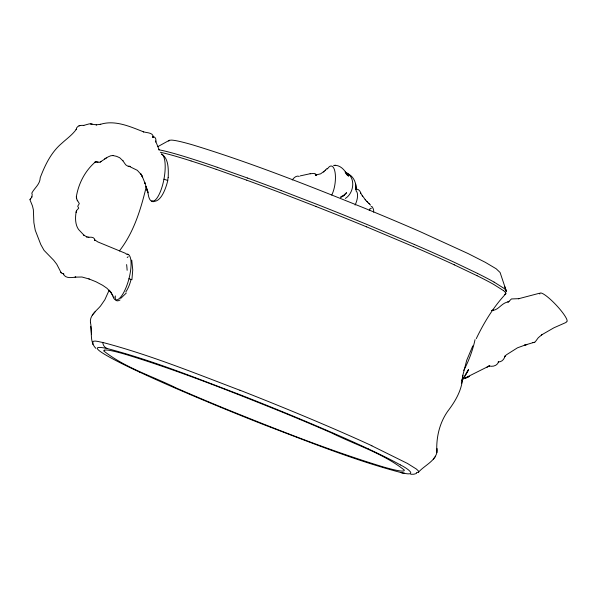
<?xml version="1.0" encoding="UTF-8"?>
<svg xmlns="http://www.w3.org/2000/svg" width="597" height="597" viewBox="0 0 597 597"><rect width="100%" height="100%" fill="white"/><g stroke="black" fill="none" stroke-linecap="round" stroke-linejoin="round"><path stroke-width="0.9" d="M76.409 198.032L76.371 196.488L76.849 199.517L79.319 203.562L77.707 206.286L78.729 208.152L76.715 210.39L76.095 212.248L76.438 210.98M461.63 383.199L462.757 375.334C462.6 389.028 455.742 400.788 447.668 411.348C439.228 423.445 436.056 438.123 436.847 452.66M437.108 448.578C438.101 460.115 424.758 464.884 418.504 472.22L416.34 472.593M90.438 322.656C89.49 315.373 96.46 310.858 100.512 306.037L104.826 299.776L109.169 290.164M168.212 177.473C168.399 169.876 168.973 158.399 161.474 154.033M76.125 212.136C75.058 217.965 75.274 224.845 78.543 229.457L84.192 235.442L83.826 235.166L87.013 236.972L86.505 236.785L88.849 237.367L88.192 237.3C90.722 237.084 94.871 236.793 94.826 240.494L94.617 239.785L97.796 241.912L126.049 253.561M76.379 196.532C78.603 183.361 85.147 170.615 95.654 161.697L94.401 162.541L94.736 162.317M167.772 180.488L163.951 179.19M167.735 180.69C166.287 186.936 160.832 204.331 151.81 200.89M462.69 375.856L466.712 360.282L472.802 345.887M146.362 186.331C140.885 209.114 133.974 232.158 119.385 250.941M31.999 196.779C30.626 199.704 33.111 194.316 31.79 193.159C34.514 187.824 40.036 184.488 40.23 177.69C45.081 164.981 51.178 152.25 61.789 143.31C66.774 138.735 72.356 134.84 76.341 129.273L76.155 129.653C76.461 125.698 80.64 125.079 83.804 125.415L83.334 125.519L89.349 123.84L96.624 124.87L96.154 124.833L100.699 124.295L100.251 124.4C114.885 119.646 130.139 126.616 143.676 131.892L143.228 131.728C146.481 133.004 153.78 132.288 153.153 137.549L152.623 136.564M435.623 456.22L433.318 459.123M476.264 338.648C484.055 322.47 493.473 306.933 505.808 293.791L505.353 294.157M467.063 372.468L468.429 369.797L464.75 376.461L461.63 380.744M468.429 369.797L464.697 376.08M29.94 199.749L32.477 205.972L33.365 209.748L33.88 222.659L35.26 230.255L40.783 244.516L44.059 250.367L53.708 260.277L56.76 264.255L61.23 272.866L63.886 274.083L63.118 273.471C64.924 278.732 71.543 277.739 75.782 277.06L75.013 277.142L81.976 277.008L89.326 279.06M466.205 373.901L467.652 371.364M30.41 198.928L30.037 199.51L31.275 197.883M168.779 141.161L169.309 140.31L171.354 140.101A202.54 10.806 21.9 0 1 192.615 144.87C250.755 162.623 307.313 185.115 363.663 207.808A165.72 8.843 21.9 0 1 420.087 231.621L468.167 253.598L485.368 262.359L496.167 268.769L500.092 272.493L506.174 290.649M292.276 179.973C293.761 177.861 296.396 175.19 299.224 176.406M126.318 293.008L120.684 298.44M463.959 377.073L462.914 378.341M369.871 209.719L369.222 210.465M461.914 380.386L462.399 379.796M325.604 170.055L325.171 170.57L327.029 168.406M92.311 315.119L95.035 311.88M418.504 472.22L418.363 470.891L416.4 469.055L407.46 463.451L371.252 445.534M345.35 198.45C354.372 192.861 356.096 176.421 345.118 172.033M325.358 170.354L320.634 173.831L315.388 175.093L316.701 175.1L316.313 175.22M340.648 197.637L344.133 195.241L346.596 192.689L343.678 195.361L340.641 196.883M343.185 196.003L344.133 195.241M371.095 206.838L371.797 206.428A7.403 7.358 -17.2 0 1 373.655 212.136M505.793 291.881L506.249 291.515A209.726 11.209 21.9 0 0 503.786 288.239L494.085 282.097M95.304 161.936L96.736 161.944L95.617 161.571L99.774 162.302L108.064 156.907L110.818 155.742L113.251 155.541L112.796 155.504L116.594 156.347L119.736 157.757L122.915 160.809L122.624 160.377L125.683 164.794L127.885 166.212L129.974 166.466L129.355 166.481M323.567 172.063L324.074 171.66M566.075 322.432L553.882 327.813L541.501 334.954L541.889 334.693L538.248 337.775L535.099 342.044L524.36 345.238L526.83 344.693M100.214 162.093L101.027 161.556M104.624 158.906L106.311 157.884M486.51 367.491L488.742 366.2L462.115 379.52M169.309 140.31L157.951 146.571M488.003 366.625L489.659 365.939L488.898 365.879C492.674 367.095 497.413 365.737 498.689 361.67L498.152 361.931C501.704 362.163 504.361 359.23 505.002 355.946L504.584 356.902L506.308 354.872L517.502 347.805L524.912 345.118M492.816 310.231L493.398 310.097L491.45 310.537C498.935 310.455 500.898 303.082 508.413 301.836L507.816 301.91L508.995 301.515L508.532 301.813L511.442 298.948L519.017 298.649L518.539 298.746L539.419 293.254M310.447 173.667L300.149 175.899M416.602 473.428L413.885 474.219L410.736 474.302M355.506 189.361C358.372 188.413 360.461 191.264 361.006 193.719L365.394 199.883M310.142 173.734L314.365 173.428L316.5 175.22L315.955 175.1M532.912 342.641L534.531 342.305M80.371 125.467L78.976 125.751M491.353 310.5L492.04 310.403M333.581 165.384C339.82 164.563 344.708 169.794 347.282 174.906L345.342 172.966M129.661 166.481L130.564 166.406L129.847 166.466M92.139 123.997L90.498 123.848M334.91 165.287L335.469 165.339M239.509 394.527C195.801 377.968 152.272 360.349 106.997 348.476C73.11 341.477 138.713 371.797 139.81 372.192M401.08 472.585C418.019 476.861 409.445 469.369 400.356 464.921M102.751 342.439C149.675 354.767 194.764 373.118 240.054 390.311M152.377 136.519C155.504 136.422 156.518 139.534 155.668 142.056L155.601 141.011L159.175 149.899M316.089 175.1L316.462 175.227L316.059 174.533L316.32 174.914M97.401 162.19L98.042 162.369M191.033 160.936L185.839 159.302A216.756 11.612 21.9 0 0 160.332 152.272M217.286 167.302L247.636 178.07M216.166 169.309L246.568 180.115M128.967 278.717L131.9 279.769L132.743 269.948L131.743 260.076M88.841 278.874L95.938 281.739L102.714 285.329L106.96 288.269L110.96 292.396L109.273 290.343L109.736 290.911M281.187 190.54L316.932 204.338A180.361 9.679 21.9 0 1 367.461 224.666L414.311 244.442M347.35 173.548C353.551 175.966 356.357 182.861 356.088 189.145L355.969 187.264L356.043 188.495M316.007 206.472L280.187 192.63A194.615 10.35 21.9 0 0 246.658 180.16M366.648 226.867L413.631 246.695M151.996 201.271L153.205 201.779M127.624 254.21L128.668 254.65M129.056 166.279L137.34 170.339L141.325 174.742L140.414 173.376M365.558 447.608L368.364 448.914M454.22 264.807L477.063 275.724M477.578 273.433L454.787 262.531A180.369 9.671 21.9 0 0 414.273 244.434M503.353 290.523L493.622 284.381A194.629 10.328 21.9 0 0 477.16 275.754M346.909 174.675L348.573 176.115L347.805 175.369M315.514 173.988L315.738 174.182M367.491 202.002L366.849 201.383L369.409 203.905M95.886 348.364C89.08 341.82 92.46 330.76 90.423 322.373M368.774 203.264L370.595 205.107M367.043 201.57L365.148 199.607M77.2 200.204L77.647 200.838M92.998 343.335C91.035 338.865 100.624 342.372 102.736 342.432A7.403 7.022 -76 0 0 106.997 348.476M362.11 195.704L362.685 196.532M110.482 291.814L112.482 295.067M141.325 174.742L142.459 176.846L141.011 174.205L142.459 176.846M60.827 272.239L61.23 272.866M94.781 240.166L94.438 239.628M111.549 293.396L111.109 292.597L112.811 295.97M142.295 176.548L145.175 183.607L144.847 182.712L147.869 192.749L146.146 186.533L147.496 191.495M360.603 192.876L360.454 192.503L360.737 193.271L360.528 192.652M504.622 286.426L506.308 290.993M146.146 186.533L146.466 187.697M92.766 343.857L92.908 344.454M355.782 184.906L355.528 183.548M356.26 190.107L356.013 187.965M113.9 296.918L113.96 297.575M90.759 326.432L91.535 334.499M355.849 185.428L355.954 186.779M153.13 136.31L153.145 137.041M404.333 473.07A7.403 7.022 -77.4 0 1 401.057 472.578C354.461 460.309 309.656 442.116 264.687 425.012A158.451 8.455 21.9 0 1 139.75 372.177M239.957 390.229A165.085 8.537 21.9 0 1 371.894 445.75M239.494 394.52A158.459 8.455 21.9 0 1 365.648 447.638M368.401 448.922A169.906 9.067 21.9 0 1 400.296 464.899M158.63 149.765A216.256 11.522 21.9 0 1 187.04 157.339L192.197 158.959A209.778 11.186 21.9 0 1 217.241 167.287M477.54 273.419A194.174 10.388 21.9 0 1 494.055 282.082M247.606 178.048A194.159 10.38 21.9 0 1 281.157 190.525M505.346 294.149A216.786 11.53 21.8 0 1 504.502 294.358M503.383 290.53A210.211 11.171 21.8 0 1 505.808 293.791M413.706 246.718A180.779 9.545 21.9 0 1 454.317 264.844M316.022 206.495A180.772 9.53 21.9 0 1 366.61 226.867M191.1 160.966A210.271 11.246 21.9 0 1 216.233 169.347M127.206 257.561A23.253 7.276 -68.8 0 1 128.228 256.703M126.616 264.575A23.253 3.455 88.8 0 1 127.139 270.292M126.198 254.3A23.626 7.462 -75.2 0 1 127.654 283.179A23.626 7.462 -75.2 0 1 112.729 295.328M120.019 299.985A23.373 6.351 -59.3 0 1 115.34 295.94M130.952 279.739A22.268 12.104 -76.4 0 1 125.818 291.926M161.653 154.011A24.178 7.634 -79.5 0 1 160.959 190.159A24.178 7.634 -79.5 0 1 147.877 191.189M168.1 177.481A23.581 13.179 -79.7 0 1 167.69 180.346M327.44 168.981A16.671 5.843 -82.7 0 1 335.066 172.369A16.671 5.843 -82.7 0 1 331.731 195.04M355.916 190.712A12.298 5.5 -66.8 0 1 355.081 205.077M369.543 209.092A15.112 2.679 -38.9 0 1 371.327 208.293M475.055 339.618A39.603 12.418 -70 0 1 463.727 370.409M539.83 294.037A19.552 3.582 46.7 0 1 555.844 304.701A19.552 3.582 46.7 0 1 566.247 321.858M104.221 350.185L103.736 350.954C125.004 367.759 152.16 376.058 176.339 388.043A150.377 8.022 21.9 0 0 227.532 409.654C278.672 430.243 329.992 450.645 382.752 466.764A183.794 9.806 21.9 0 0 402.042 471.085L403.9 470.899L404.378 470.123C383.117 453.324 355.954 445.019 331.783 433.034A150.377 8.022 21.9 0 0 280.583 411.43C229.449 390.841 178.122 370.431 125.37 354.32A183.794 9.806 21.9 0 0 106.079 349.991L104.221 350.185M468.294 376.819L465.25 378.289L469.346 376.319L468.294 376.819M312.477 173.548L312.477 173.548M96.124 161.623L95.669 161.75L96.124 161.623M129.385 166.399L128.9 166.22L129.385 166.399M152.832 136.698L153.108 137.123L152.825 136.683"/></g></svg>
